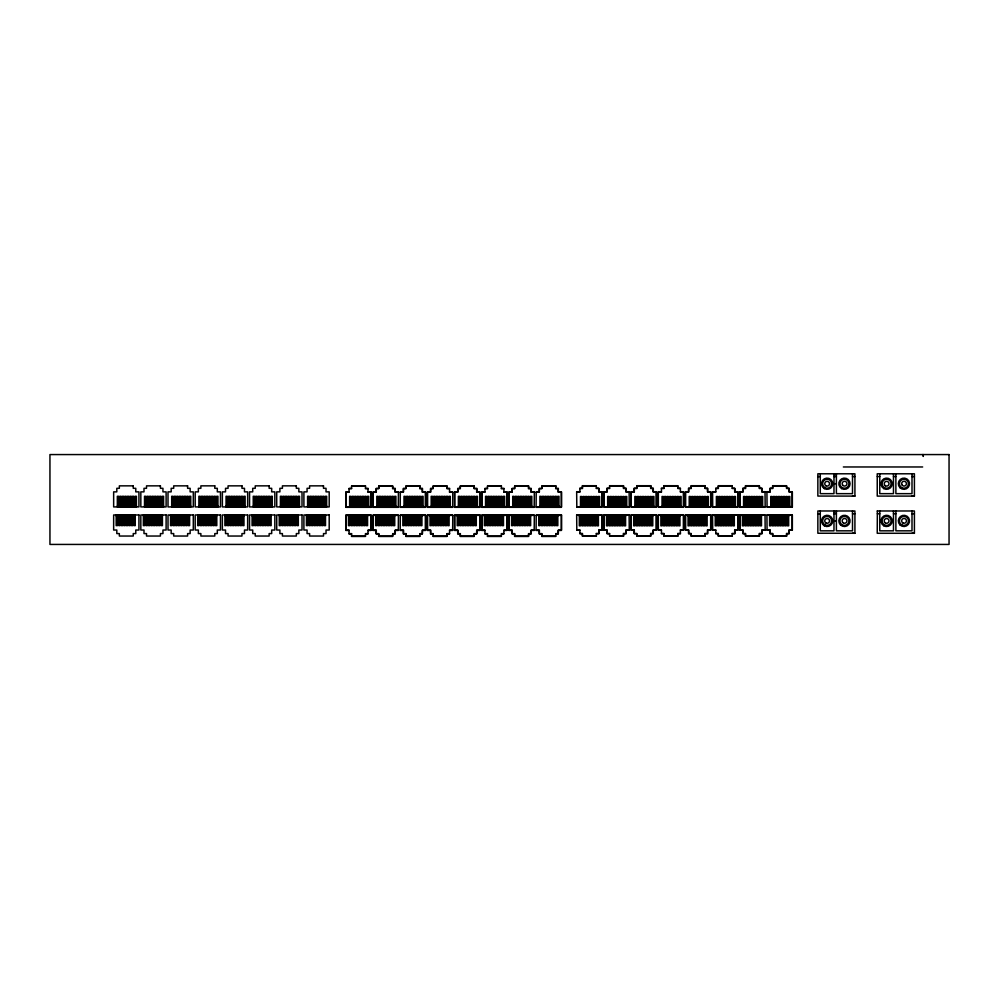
<?xml version="1.0" encoding="UTF-8"?>
<svg xmlns="http://www.w3.org/2000/svg" width="999" height="999" viewBox="0 0 999 999"><rect width="100%" height="100%" fill="white"/><g stroke="black" fill="none" stroke-linecap="round" stroke-linejoin="round"><path stroke-width="1.5" d="M820.279 473.788L854.919 473.788L854.919 496.103L817.856 496.066L817.856 473.788L820.279 473.788L820.279 493.656L833.978 493.656L833.978 473.776M879.769 473.788L914.41 473.788L914.41 496.103L877.234 496.103L877.234 473.788L879.769 473.788L879.769 493.656L893.468 493.656L893.468 473.776M820.279 510.976L854.919 510.976L854.919 533.279L817.856 533.241L817.856 510.976L820.279 510.976L820.279 530.831L833.978 530.831L833.978 510.951M877.234 510.976L914.41 510.976L914.41 533.279L877.234 533.279L877.359 510.976M843.343 466.97L922.664 466.97M833.978 474.575L836.388 474.575M817.856 476.573L820.279 476.573M833.978 476.56L836.388 476.56M852.509 476.573L854.919 476.573M877.359 476.573L879.769 476.573M893.468 476.56L895.878 476.56M912 476.573L914.41 476.573M833.978 483.716L836.388 483.716M351.511 486.251L365.422 486.251M419.78 486.251L405.869 486.251L405.869 488.711L403.346 488.711L403.346 492.257L400.187 492.257M433.054 486.251L446.953 486.251L446.953 488.711L449.488 488.711M487.412 486.251L501.323 486.251M555.681 486.251L541.77 486.251L541.77 488.711L539.248 488.711L539.248 492.257L536.088 492.257M596.403 486.063L582.492 486.063L582.492 488.523L579.969 488.523M609.677 486.063L623.588 486.063L623.588 488.523L626.111 488.523L626.111 492.057L629.27 492.057M664.035 486.063L677.946 486.063M732.304 486.063L718.393 486.063L718.393 488.523L715.871 488.523M596.253 488.174L598.776 488.174L598.776 491.72L601.947 491.72L601.947 506.78L576.66 506.78M609.527 488.174L606.992 488.174L606.992 491.72L603.833 491.72L603.833 506.78L629.12 506.78M663.885 488.174L661.363 488.174L661.513 492.057L658.353 492.057L658.353 507.13L683.628 507.13L683.628 492.057L680.469 492.057L680.319 488.174L677.797 488.174M732.155 488.174L734.677 488.174L734.677 491.72L737.836 491.72L737.836 506.78L712.562 506.78M351.648 488.349L349.126 488.349L348.988 492.257L345.816 492.257L345.816 507.317L371.104 507.317L371.104 492.257L367.944 492.257L368.082 488.349L365.559 488.349M419.917 488.349L422.452 488.349L422.452 491.895L425.611 491.895L425.611 506.955L400.324 506.955M433.191 488.349L430.669 488.349L430.669 491.895L427.51 491.895L427.51 506.955L452.784 506.955M487.549 488.349L485.027 488.349L484.877 492.257L481.718 492.257L481.718 507.317L507.005 507.317L507.005 492.257L503.846 492.257L503.983 488.349L501.461 488.349M555.819 488.349L558.354 488.349L558.354 491.895L561.513 491.895L561.513 506.955L536.226 506.955M661.513 488.523L664.035 488.523L663.885 485.714L677.797 485.714L677.946 488.523L680.469 488.523M348.988 488.711L351.511 488.711L351.648 485.889L365.559 485.889L365.422 488.711L367.944 488.711M484.877 488.711L487.412 488.711L487.549 485.889L501.461 485.889L501.323 488.711L503.846 488.711M579.82 491.72L576.66 491.72L576.81 507.13L602.097 507.13L602.097 492.057L598.925 492.057L598.925 488.523L596.403 488.523L596.253 485.714L582.342 485.714L582.342 488.174L579.82 488.174L579.969 492.057L576.81 492.057M661.363 491.72L658.204 491.72L658.204 506.78L683.478 506.78L683.478 491.72L680.319 491.72M715.721 491.72L712.562 491.72L712.712 507.13L737.986 507.13L737.986 492.057L734.827 492.057L734.827 488.523L732.304 488.523L732.155 485.714L718.244 485.714L718.244 488.174L715.721 488.174L715.871 492.057L712.712 492.057M349.126 491.895L345.966 491.895L345.966 506.955L371.253 506.955L371.253 491.895L368.082 491.895M449.625 491.895L452.784 491.895L452.647 507.317L427.36 507.317L427.36 492.257L430.519 492.257L430.519 488.711L433.054 488.711L433.191 485.889L447.102 485.889L447.102 488.349L449.625 488.349L449.488 492.257L452.647 492.257M485.027 491.895L481.868 491.895L481.868 506.955L507.142 506.955L507.142 491.895L503.983 491.895M765.172 492.057L762.012 492.057L762.012 488.523L759.477 488.523L759.477 486.063L745.579 486.063L745.579 488.523L743.044 488.523L743.044 492.057L739.884 492.057L739.884 507.13L765.172 507.13L765.022 491.72L761.862 491.72L761.862 488.174L759.327 488.174L759.327 485.714L745.429 485.714L745.429 488.174L742.894 488.174L742.894 491.72L739.735 491.72L739.735 506.78L765.022 506.78M767.07 492.057L770.229 492.057L770.229 488.523L772.751 488.523L772.751 486.063L786.663 486.063L786.663 488.523L789.198 488.523L789.198 492.057L792.357 492.057L792.357 507.13L767.07 507.13L766.92 491.72L770.079 491.72L770.079 488.174L772.602 488.174L772.602 485.714L786.513 485.714L786.513 488.174L789.035 488.174L789.035 491.72L792.207 491.72L792.207 506.78L766.92 506.78M398.289 492.257L395.129 492.257L395.129 488.711L392.595 488.711L392.595 486.251L378.696 486.251L378.696 488.711L376.161 488.711L376.161 492.257L373.002 492.257L373.002 507.317L398.289 507.317L398.426 491.895L395.267 491.895L395.267 488.349L392.744 488.349L392.744 485.889L378.833 485.889L378.833 488.349L376.298 488.349L376.298 491.895L373.139 491.895L373.139 506.955L398.426 506.955M534.19 492.257L531.031 492.257L531.031 488.711L528.496 488.711L528.496 486.251L514.585 486.251L514.585 488.711L512.062 488.711L512.062 492.257L508.903 492.257L508.903 507.317L534.19 507.317L534.328 491.895L531.168 491.895L531.168 488.349L528.633 488.349L528.633 485.889L514.735 485.889L514.735 488.349L512.2 488.349L512.2 491.895L509.04 491.895L509.04 506.955L534.328 506.955M117.333 506.031L118.594 506.031M119.855 506.031L121.129 506.031M122.39 506.031L123.651 506.031M124.912 506.031L126.186 506.031M127.447 506.031L128.709 506.031M129.97 506.031L131.244 506.031M132.505 506.031L133.766 506.031M135.14 506.031L136.401 506.031M144.518 506.031L145.779 506.031M147.04 506.031L148.302 506.031M149.563 506.031L150.837 506.031M152.098 506.031L153.359 506.031M154.62 506.031L155.894 506.031M157.155 506.031L158.416 506.031M159.678 506.031L160.951 506.031M162.325 506.031L163.586 506.031M171.691 506.031L172.952 506.031M174.226 506.031L175.487 506.031M176.748 506.031L178.009 506.031M179.283 506.031L180.544 506.031M181.806 506.031L183.067 506.031M184.328 506.031L185.602 506.031M186.863 506.031L188.124 506.031M189.498 506.031L190.759 506.031M198.876 506.031L200.137 506.031M201.398 506.031L202.66 506.031M203.933 506.031L205.195 506.031M206.456 506.031L207.717 506.031M208.991 506.031L210.252 506.031M211.513 506.031L212.775 506.031M214.048 506.031L215.309 506.031M216.683 506.031L217.944 506.031M226.049 506.031L227.31 506.031M228.584 506.031L229.845 506.031M231.106 506.031L232.367 506.031M233.641 506.031L234.902 506.031M236.164 506.031L237.425 506.031M238.699 506.031L239.96 506.031M241.221 506.031L242.482 506.031M243.856 506.031L245.13 506.031M253.234 506.031L254.495 506.031M255.756 506.031L257.03 506.031M258.291 506.031L259.553 506.031M260.814 506.031L262.075 506.031M263.349 506.031L264.61 506.031M265.871 506.031L267.133 506.031M268.406 506.031L269.668 506.031M271.041 506.031L272.302 506.031M280.407 506.031L281.681 506.031M282.942 506.031L284.203 506.031M285.464 506.031L286.738 506.031M287.999 506.031L289.26 506.031M290.522 506.031L291.795 506.031M293.057 506.031L294.318 506.031M295.579 506.031L296.84 506.031M298.226 506.031L299.488 506.031M307.592 506.031L308.853 506.031M310.115 506.031L311.388 506.031M312.65 506.031L313.911 506.031M315.172 506.031L316.446 506.031M317.707 506.031L318.968 506.031M320.229 506.031L321.503 506.031M322.764 506.031L324.026 506.031M325.399 506.031L326.661 506.031M349.65 506.081L350.911 506.081M352.172 506.081L353.434 506.081M354.707 506.081L355.969 506.081M357.23 506.081L358.491 506.081M359.765 506.081L361.026 506.081M362.287 506.081L363.549 506.081M364.822 506.081L366.084 506.081M367.457 506.081L368.718 506.081M376.823 506.081L378.097 506.081M379.358 506.081L380.619 506.081M381.88 506.081L383.154 506.081M384.415 506.081L385.676 506.081M386.938 506.081L388.199 506.081M389.473 506.081L390.734 506.081M391.995 506.081L393.256 506.081M394.63 506.081L395.904 506.081M404.008 506.081L405.269 506.081M406.531 506.081L407.804 506.081M409.066 506.081L410.327 506.081M411.588 506.081L412.862 506.081M414.123 506.081L415.384 506.081M416.645 506.081L417.919 506.081M419.18 506.081L420.442 506.081M421.815 506.081L423.077 506.081M431.181 506.081L432.455 506.081M433.716 506.081L434.977 506.081M436.238 506.081L437.512 506.081M438.773 506.081L440.035 506.081M441.296 506.081L442.569 506.081M443.831 506.081L445.092 506.081M446.353 506.081L447.627 506.081M449.001 506.081L450.262 506.081M458.366 506.081L459.627 506.081M460.901 506.081L462.162 506.081M463.424 506.081L464.685 506.081M465.946 506.081L467.22 506.081M468.481 506.081L469.742 506.081M471.004 506.081L472.277 506.081M473.538 506.081L474.8 506.081M476.173 506.081L477.435 506.081M485.551 506.081L486.813 506.081M488.074 506.081L489.335 506.081M490.609 506.081L491.87 506.081M493.131 506.081L494.393 506.081M495.666 506.081L496.928 506.081M498.189 506.081L499.45 506.081M500.711 506.081L501.985 506.081M503.359 506.081L504.62 506.081M512.724 506.081L513.986 506.081M515.259 506.081L516.52 506.081M517.782 506.081L519.043 506.081M520.317 506.081L521.578 506.081M522.839 506.081L524.1 506.081M525.374 506.081L526.635 506.081M527.897 506.081L529.158 506.081M530.531 506.081L531.805 506.081M539.91 506.081L541.171 506.081M542.432 506.081L543.706 506.081M544.967 506.081L546.228 506.081M547.489 506.081L548.751 506.081M550.024 506.081L551.286 506.081M552.547 506.081L553.808 506.081M555.082 506.081L556.343 506.081M557.717 506.081L558.978 506.081M580.494 506.243L581.755 506.243M583.016 506.243L584.278 506.243M585.551 506.243L586.813 506.243M588.074 506.243L589.335 506.243M590.609 506.243L591.87 506.243M593.131 506.243L594.393 506.243M595.666 506.243L596.927 506.243M598.301 506.243L599.562 506.243M607.667 506.243L608.94 506.243M610.202 506.243L611.463 506.243M612.724 506.243L613.998 506.243M615.259 506.243L616.52 506.243M617.782 506.243L619.043 506.243M620.317 506.243L621.578 506.243M622.839 506.243L624.1 506.243M625.474 506.243L626.748 506.243M634.852 506.243L636.113 506.243M637.374 506.243L638.648 506.243M639.909 506.243L641.171 506.243M642.432 506.243L643.706 506.243M644.967 506.243L646.228 506.243M647.489 506.243L648.763 506.243M650.024 506.243L651.286 506.243M652.659 506.243L653.92 506.243M662.037 506.243L663.299 506.243M664.56 506.243L665.821 506.243M667.082 506.243L668.356 506.243M669.617 506.243L670.878 506.243M672.14 506.243L673.413 506.243M674.675 506.243L675.936 506.243M677.197 506.243L678.471 506.243M679.844 506.243L681.106 506.243M689.21 506.243L690.471 506.243M691.745 506.243L693.006 506.243M694.268 506.243L695.529 506.243M696.803 506.243L698.064 506.243M699.325 506.243L700.586 506.243M701.847 506.243L703.121 506.243M704.382 506.243L705.644 506.243M707.017 506.243L708.279 506.243M716.395 506.243L717.657 506.243M718.918 506.243L720.179 506.243M721.453 506.243L722.714 506.243M723.975 506.243L725.237 506.243M726.51 506.243L727.771 506.243M729.033 506.243L730.294 506.243M731.568 506.243L732.829 506.243M734.203 506.243L735.464 506.243M743.568 506.243L744.829 506.243M746.103 506.243L747.364 506.243M748.626 506.243L749.887 506.243M751.161 506.243L752.422 506.243M753.683 506.243L754.944 506.243M756.218 506.243L757.479 506.243M758.74 506.243L760.002 506.243M761.375 506.243L762.649 506.243M770.753 506.243L772.015 506.243M773.276 506.243L774.55 506.243M775.811 506.243L777.072 506.243M778.333 506.243L779.595 506.243M780.868 506.243L782.13 506.243M783.391 506.243L784.652 506.243M785.926 506.243L787.187 506.243M788.561 506.243L789.822 506.243M833.978 511.75L836.388 511.75M817.856 513.761L820.279 513.761M833.978 513.736L836.388 513.736M852.509 513.761L854.919 513.761M877.359 513.761L879.769 513.761M893.468 513.736L895.878 513.736M912 513.761L914.41 513.761M576.81 515.184L602.097 515.184L602.097 530.244L598.925 530.244L598.925 533.791L596.403 533.791M629.27 515.184L603.983 515.184L603.983 530.244L607.155 530.244L607.155 533.791L609.677 533.791M712.712 515.184L765.172 515.184M767.07 515.184L792.357 515.184L792.357 530.244L789.198 530.244L789.198 533.791L786.663 533.791L786.663 536.251L772.751 536.251L772.751 533.791L770.229 533.791L770.229 530.244L767.07 530.244L766.92 514.835L792.207 514.835L792.207 529.907L789.035 529.907L789.035 533.441L786.513 533.441L786.513 535.901L772.602 535.901L772.602 533.441L770.079 533.441L770.079 529.907L766.92 529.907M398.289 515.372L373.002 515.372L373.002 530.444L376.161 530.444L376.161 533.99L378.696 533.99L378.696 536.451L392.595 536.451L392.595 533.99L395.129 533.99L395.129 530.444L398.289 530.444L398.426 515.022L373.139 515.022L373.139 530.082L376.298 530.082L376.298 533.628L378.833 533.628L378.833 536.088L392.744 536.088L392.744 533.628L395.267 533.628L395.267 530.082L398.426 530.082M400.187 515.372L425.462 515.372L425.462 530.444L422.302 530.444L422.302 533.99L419.78 533.99M452.647 515.372L427.36 515.372L427.36 530.444L430.519 530.444L430.519 533.99L433.054 533.99M534.19 515.372L508.903 515.372L508.903 530.444L512.062 530.444L512.062 533.99L514.585 533.99L514.585 536.451L528.496 536.451L528.496 533.99L531.031 533.99L531.031 530.444L534.19 530.444L534.328 515.022L481.868 515.022L481.868 530.082L485.027 530.082L484.877 533.99L487.412 533.99M536.088 515.372L561.363 515.372L561.363 530.444L558.204 530.444L558.204 533.99L555.681 533.99M116.171 515.859L117.445 515.859M118.819 515.859L120.08 515.859M121.341 515.859L122.602 515.859M123.876 515.859L125.137 515.859M126.398 515.859L127.66 515.859M128.933 515.859L130.195 515.859M131.456 515.859L132.717 515.859M133.991 515.859L135.252 515.859M143.357 515.859L144.618 515.859M145.991 515.859L147.265 515.859M148.526 515.859L149.788 515.859M151.049 515.859L152.31 515.859M153.584 515.859L154.845 515.859M156.106 515.859L157.367 515.859M158.641 515.859L159.902 515.859M161.164 515.859L162.425 515.859M170.542 515.859L171.803 515.859M173.177 515.859L174.438 515.859M175.699 515.859L176.973 515.859M178.234 515.859L179.495 515.859M180.757 515.859L182.03 515.859M183.292 515.859L184.553 515.859M185.814 515.859L187.075 515.859M188.349 515.859L189.61 515.859M197.715 515.859L198.976 515.859M200.349 515.859L201.623 515.859M202.884 515.859L204.146 515.859M205.407 515.859L206.681 515.859M207.942 515.859L209.203 515.859M210.464 515.859L211.738 515.859M212.999 515.859L214.261 515.859M215.522 515.859L216.795 515.859M224.9 515.859L226.161 515.859M227.535 515.859L228.796 515.859M230.07 515.859L231.331 515.859M232.592 515.859L233.853 515.859M235.115 515.859L236.388 515.859M237.65 515.859L238.911 515.859M240.172 515.859L241.446 515.859M242.707 515.859L243.968 515.859M252.073 515.859L253.346 515.859M254.72 515.859L255.981 515.859M257.243 515.859L258.504 515.859M259.777 515.859L261.039 515.859M262.3 515.859L263.561 515.859M264.835 515.859L266.096 515.859M267.357 515.859L268.619 515.859M269.88 515.859L271.154 515.859M279.258 515.859L280.519 515.859M281.893 515.859L283.154 515.859M284.428 515.859L285.689 515.859M286.95 515.859L288.212 515.859M289.485 515.859L290.746 515.859M292.008 515.859L293.269 515.859M294.543 515.859L295.804 515.859M297.065 515.859L298.326 515.859M306.443 515.859L307.704 515.859M309.078 515.859L310.339 515.859M311.601 515.859L312.874 515.859M314.136 515.859L315.397 515.859M316.658 515.859L317.919 515.859M319.193 515.859L320.454 515.859M321.715 515.859L322.977 515.859M324.25 515.859L325.512 515.859M348.489 515.909L349.762 515.909M351.136 515.909L352.397 515.909M353.658 515.909L354.92 515.909M356.181 515.909L357.455 515.909M358.716 515.909L359.977 515.909M361.238 515.909L362.512 515.909M363.773 515.909L365.035 515.909M366.296 515.909L367.57 515.909M375.674 515.909L376.935 515.909M378.309 515.909L379.57 515.909M380.844 515.909L382.105 515.909M383.366 515.909L384.627 515.909M385.901 515.909L387.162 515.909M388.424 515.909L389.685 515.909M390.946 515.909L392.22 515.909M393.481 515.909L394.742 515.909M402.847 515.909L404.12 515.909M405.494 515.909L406.755 515.909M408.017 515.909L409.278 515.909M410.552 515.909L411.813 515.909M413.074 515.909L414.335 515.909M415.609 515.909L416.87 515.909M418.131 515.909L419.393 515.909M420.666 515.909L421.928 515.909M430.032 515.909L431.293 515.909M432.667 515.909L433.941 515.909M435.202 515.909L436.463 515.909M437.724 515.909L438.986 515.909M440.259 515.909L441.521 515.909M442.782 515.909L444.043 515.909M445.317 515.909L446.578 515.909M447.839 515.909L449.1 515.909M457.217 515.909L458.479 515.909M459.852 515.909L461.113 515.909M462.375 515.909L463.648 515.909M464.91 515.909L466.171 515.909M467.432 515.909L468.706 515.909M469.967 515.909L471.228 515.909M472.49 515.909L473.751 515.909M475.024 515.909L476.286 515.909M484.39 515.909L485.651 515.909M487.025 515.909L488.299 515.909M489.56 515.909L490.821 515.909M492.082 515.909L493.356 515.909M494.617 515.909L495.879 515.909M497.14 515.909L498.414 515.909M499.675 515.909L500.936 515.909M502.197 515.909L503.471 515.909M511.575 515.909L512.837 515.909M514.21 515.909L515.472 515.909M516.745 515.909L518.006 515.909M519.268 515.909L520.529 515.909M521.79 515.909L523.064 515.909M524.325 515.909L525.586 515.909M526.848 515.909L528.121 515.909M529.383 515.909L530.644 515.909M538.748 515.909L540.022 515.909M541.396 515.909L542.657 515.909M543.918 515.909L545.179 515.909M546.453 515.909L547.714 515.909M548.975 515.909L550.237 515.909M551.51 515.909L552.772 515.909M554.033 515.909L555.294 515.909M556.555 515.909L557.829 515.909M579.333 516.071L580.606 516.071M581.98 516.071L583.241 516.071M584.502 516.071L585.764 516.071M587.037 516.071L588.299 516.071M589.56 516.071L590.821 516.071M592.082 516.071L593.356 516.071M594.617 516.071L595.879 516.071M597.14 516.071L598.413 516.071M606.518 516.071L607.779 516.071M609.153 516.071L610.414 516.071M611.688 516.071L612.949 516.071M614.21 516.071L615.471 516.071M616.745 516.071L618.006 516.071M619.268 516.071L620.529 516.071M621.803 516.071L623.064 516.071M624.325 516.071L625.586 516.071M633.691 516.071L634.964 516.071M636.338 516.071L637.599 516.071M638.861 516.071L640.122 516.071M641.395 516.071L642.657 516.071M643.918 516.071L645.179 516.071M646.453 516.071L647.714 516.071M648.975 516.071L650.237 516.071M651.51 516.071L652.772 516.071M660.876 516.071L662.137 516.071M663.511 516.071L664.785 516.071M666.046 516.071L667.307 516.071M668.568 516.071L669.829 516.071M671.103 516.071L672.364 516.071M673.626 516.071L674.887 516.071M676.161 516.071L677.422 516.071M678.683 516.071L679.944 516.071M688.061 516.071L689.322 516.071M690.696 516.071L691.957 516.071M693.219 516.071L694.492 516.071M695.754 516.071L697.015 516.071M698.276 516.071L699.55 516.071M700.811 516.071L702.072 516.071M703.333 516.071L704.595 516.071M705.868 516.071L707.13 516.071M715.234 516.071L716.495 516.071M717.869 516.071L719.143 516.071M720.404 516.071L721.665 516.071M722.926 516.071L724.2 516.071M725.461 516.071L726.723 516.071M727.984 516.071L729.258 516.071M730.519 516.071L731.78 516.071M733.041 516.071L734.315 516.071M742.419 516.071L743.681 516.071M745.054 516.071L746.315 516.071M747.589 516.071L748.85 516.071M750.112 516.071L751.373 516.071M752.634 516.071L753.908 516.071M755.169 516.071L756.43 516.071M757.692 516.071L758.965 516.071M760.227 516.071L761.488 516.071M769.592 516.071L770.866 516.071M772.239 516.071L773.501 516.071M774.762 516.071L776.023 516.071M777.297 516.071L778.558 516.071M779.819 516.071L781.081 516.071M782.354 516.071L783.616 516.071M784.877 516.071L786.138 516.071M787.399 516.071L788.673 516.071M833.978 520.904L836.388 520.904M576.66 529.907L579.82 529.907L579.969 533.791L582.492 533.791L582.492 536.251L596.403 536.251L596.253 533.441L598.776 533.441L598.776 529.907L601.947 529.907L601.947 514.835L576.66 514.835L576.81 530.244L579.969 530.244M629.12 529.907L625.961 529.907L625.961 533.441L623.438 533.441L623.438 535.901L609.527 535.901M712.562 529.907L715.721 529.907L715.871 533.791L718.393 533.791L718.393 536.251L732.304 536.251L732.155 533.441L734.677 533.441L734.677 529.907L737.836 529.907L737.836 514.835L712.562 514.835L712.712 530.244L715.871 530.244M765.022 529.907L761.862 529.907L761.862 533.441L759.327 533.441L759.327 535.901L745.429 535.901L745.429 533.441L742.894 533.441L742.894 529.907L739.735 529.907L739.735 514.835L765.022 514.835L765.172 530.244L762.012 530.244L762.012 533.791L759.477 533.791L759.477 536.251L745.579 536.251L745.579 533.791L743.044 533.791L743.044 530.244L739.884 530.244L739.884 515.184M400.324 530.082L403.484 530.082L403.484 533.628L406.019 533.628L406.019 536.088L419.917 536.088M452.784 530.082L449.625 530.082L449.488 533.99L446.953 533.99L446.953 536.451L433.054 536.451L433.191 533.628L430.669 533.628L430.669 530.082L427.51 530.082L427.51 515.022L452.784 515.022L452.647 530.444L449.488 530.444M534.328 530.082L531.168 530.082L531.168 533.628L528.633 533.628L528.633 536.088L514.735 536.088L514.735 533.628L512.2 533.628L512.2 530.082L509.04 530.082L509.04 515.022M536.226 530.082L539.385 530.082L539.385 533.628L541.908 533.628L541.908 536.088L555.819 536.088M661.513 530.244L658.353 530.244L658.353 515.184L683.628 515.184L683.628 530.244L680.469 530.244M348.988 530.444L345.816 530.444L345.816 515.372L371.104 515.372L371.104 530.444L367.944 530.444M484.877 530.444L481.718 530.444L481.718 515.372L507.005 515.372L507.005 530.444L503.846 530.444M579.82 533.441L582.342 533.441L582.342 535.901L596.253 535.901M661.363 533.441L663.885 533.441L664.035 536.251L677.946 536.251L677.797 533.441L680.319 533.441M715.721 533.441L718.244 533.441L718.244 535.901L732.155 535.901M349.126 533.628L351.648 533.628L351.511 536.451L365.422 536.451L365.559 533.628L368.082 533.628M449.625 533.628L447.102 533.628L447.102 536.088L433.191 536.088M485.027 533.628L487.549 533.628L487.412 536.451L501.323 536.451L501.461 533.628L503.983 533.628M664.035 533.791L661.513 533.791L661.363 529.907L658.204 529.907L658.204 514.835L683.478 514.835L683.478 529.907L680.319 529.907L680.469 533.791L677.946 533.791M732.304 533.791L734.827 533.791L734.827 530.244L737.986 530.244L737.986 515.184M351.511 533.99L348.988 533.99L349.126 530.082L345.966 530.082L345.966 515.022L371.253 515.022L371.253 530.082L368.082 530.082L367.944 533.99L365.422 533.99M501.323 533.99L503.846 533.99L503.983 530.082L507.142 530.082L507.142 515.022M663.885 535.901L677.797 535.901M351.648 536.088L365.559 536.088M487.549 536.088L501.461 536.088M912 496.066L914.41 496.103M852.509 496.066L854.919 496.103M912 533.241L914.41 533.279M852.509 533.241L854.919 533.279M923.288 454.57L923.288 456.431L922.664 454.57M912 473.788L912 493.656L895.878 493.656L895.878 473.776M912 510.976L912 530.831L895.878 530.831L895.878 510.951M893.468 510.951L893.468 530.831L879.769 530.831L879.769 510.976M852.509 473.788L852.509 493.656L836.388 493.656L836.388 473.776M852.509 510.976L852.509 530.831L836.388 530.831L836.388 510.951M789.822 507.13L789.822 496.491L788.561 496.491L788.561 507.13M788.673 515.184L788.673 525.824L787.399 525.824L787.399 515.184M787.187 507.13L787.187 496.491L785.926 496.491L785.926 507.13M786.138 515.184L786.138 525.824L784.877 525.824L784.877 515.184M784.652 507.13L784.652 496.491L783.391 496.491L783.391 507.13M783.616 515.184L783.616 525.824L782.354 525.824L782.354 515.184M782.13 507.13L782.13 496.491L780.868 496.491L780.868 507.13M781.081 515.184L781.081 525.824L779.819 525.824L779.819 515.184M780.456 515.184L780.456 516.071M779.595 507.13L779.595 496.491L778.333 496.491L778.333 507.13M778.97 506.243L778.97 507.13M778.558 515.184L778.558 525.824L777.297 525.824L777.297 515.184M777.072 507.13L777.072 496.491L775.811 496.491L775.811 507.13M776.023 515.184L776.023 525.824L774.762 525.824L774.762 515.184M774.55 507.13L774.55 496.491L773.276 496.491L773.276 507.13M773.501 515.184L773.501 525.824L772.239 525.824L772.239 515.184M772.015 507.13L772.015 496.491L770.753 496.491L770.753 507.13M770.866 515.184L770.866 525.824L769.592 525.824L769.592 515.184M762.649 507.13L762.649 496.491L761.375 496.491L761.375 507.13M761.488 515.184L761.488 525.824L760.227 525.824L760.227 515.184M760.002 507.13L760.002 496.491L758.74 496.491L758.74 507.13M758.965 515.184L758.965 525.824L757.692 525.824L757.692 515.184M757.479 507.13L757.479 496.491L756.218 496.491L756.218 507.13M756.43 515.184L756.43 525.824L755.169 525.824L755.169 515.184M754.944 507.13L754.944 496.491L753.683 496.491L753.683 507.13M753.908 515.184L753.908 525.824L752.634 525.824L752.634 515.184M753.271 515.184L753.271 516.071M752.422 507.13L752.422 496.491L751.161 496.491L751.161 507.13M751.785 506.243L751.785 507.13M751.373 515.184L751.373 525.824L750.112 525.824L750.112 515.184M749.887 507.13L749.887 496.491L748.626 496.491L748.626 507.13M748.85 515.184L748.85 525.824L747.589 525.824L747.589 515.184M747.364 507.13L747.364 496.491L746.103 496.491L746.103 507.13M746.315 515.184L746.315 525.824L745.054 525.824L745.054 515.184M744.829 507.13L744.829 496.491L743.568 496.491L743.568 507.13M743.681 515.184L743.681 525.824L742.419 525.824L742.419 515.184M735.464 507.13L735.464 496.491L734.203 496.491L734.203 507.13M734.315 515.184L734.315 525.824L733.041 525.824L733.041 515.184M732.829 507.13L732.829 496.491L731.568 496.491L731.568 507.13M731.78 515.184L731.78 525.824L730.519 525.824L730.519 515.184M730.294 507.13L730.294 496.491L729.033 496.491L729.033 507.13M729.258 515.184L729.258 525.824L727.984 525.824L727.984 515.184M727.771 507.13L727.771 496.491L726.51 496.491L726.51 507.13M726.723 515.184L726.723 525.824L725.461 525.824L725.461 515.184M726.086 515.184L726.086 516.071M725.237 507.13L725.237 496.491L723.975 496.491L723.975 507.13M724.612 506.243L724.612 507.13M724.2 515.184L724.2 525.824L722.926 525.824L722.926 515.184M722.714 507.13L722.714 496.491L721.453 496.491L721.453 507.13M721.665 515.184L721.665 525.824L720.404 525.824L720.404 515.184M720.179 507.13L720.179 496.491L718.918 496.491L718.918 507.13M719.143 515.184L719.143 525.824L717.869 525.824L717.869 515.184M717.657 507.13L717.657 496.491L716.395 496.491L716.395 507.13M716.495 515.184L716.495 525.824L715.234 525.824L715.234 515.184M708.279 507.13L708.279 496.491L707.017 496.491L707.017 507.13M707.13 515.184L707.13 525.824L705.868 525.824L705.868 515.184M705.644 507.13L705.644 496.491L704.382 496.491L704.382 507.13M704.595 515.184L704.595 525.824L703.333 525.824L703.333 515.184M703.121 507.13L703.121 496.491L701.847 496.491L701.847 507.13M702.072 515.184L702.072 525.824L700.811 525.824L700.811 515.184M700.586 507.13L700.586 496.491L699.325 496.491L699.325 507.13M699.55 515.184L699.55 525.824L698.276 525.824L698.276 515.184M698.913 515.184L698.913 516.071M698.064 507.13L698.064 496.491L696.803 496.491L696.803 507.13M697.427 506.243L697.427 507.13M697.015 515.184L697.015 525.824L695.754 525.824L695.754 515.184M695.529 507.13L695.529 496.491L694.268 496.491L694.268 507.13M694.492 515.184L694.492 525.824L693.219 525.824L693.219 515.184M693.006 507.13L693.006 496.491L691.745 496.491L691.745 507.13M691.957 515.184L691.957 525.824L690.696 525.824L690.696 515.184M690.471 507.13L690.471 496.491L689.21 496.491L689.21 507.13M689.322 515.184L689.322 525.824L688.061 525.824L688.061 515.184M681.106 507.13L681.106 496.491L679.844 496.491L679.844 507.13M679.944 515.184L679.944 525.824L678.683 525.824L678.683 515.184M678.471 507.13L678.471 496.491L677.197 496.491L677.197 507.13M677.422 515.184L677.422 525.824L676.161 525.824L676.161 515.184M675.936 507.13L675.936 496.491L674.675 496.491L674.675 507.13M674.887 515.184L674.887 525.824L673.626 525.824L673.626 515.184M673.413 507.13L673.413 496.491L672.14 496.491L672.14 507.13M672.364 515.184L672.364 525.824L671.103 525.824L671.103 515.184M671.728 515.184L671.728 516.071M670.878 507.13L670.878 496.491L669.617 496.491L669.617 507.13M670.254 506.243L670.254 507.13M669.829 515.184L669.829 525.824L668.568 525.824L668.568 515.184M668.356 507.13L668.356 496.491L667.082 496.491L667.082 507.13M667.307 515.184L667.307 525.824L666.046 525.824L666.046 515.184M665.821 507.13L665.821 496.491L664.56 496.491L664.56 507.13M664.785 515.184L664.785 525.824L663.511 525.824L663.511 515.184M663.299 507.13L663.299 496.491L662.037 496.491L662.037 507.13M662.137 515.184L662.137 525.824L660.876 525.824L660.876 515.184M653.92 507.13L653.92 496.491L652.659 496.491L652.659 507.13M652.772 515.184L652.772 525.824L651.51 525.824L651.51 515.184M651.286 507.13L651.286 496.491L650.024 496.491L650.024 507.13M650.237 515.184L650.237 525.824L648.975 525.824L648.975 515.184M648.763 507.13L648.763 496.491L647.489 496.491L647.489 507.13M647.714 515.184L647.714 525.824L646.453 525.824L646.453 515.184M646.228 507.13L646.228 496.491L644.967 496.491L644.967 507.13M645.179 515.184L645.179 525.824L643.918 525.824L643.918 515.184M644.555 515.184L644.555 516.071M643.706 507.13L643.706 496.491L642.432 496.491L642.432 507.13M643.069 506.243L643.069 507.13M642.657 515.184L642.657 525.824L641.395 525.824L641.395 515.184M641.171 507.13L641.171 496.491L639.909 496.491L639.909 507.13M640.122 515.184L640.122 525.824L638.861 525.824L638.861 515.184M638.648 507.13L638.648 496.491L637.374 496.491L637.374 507.13M637.599 515.184L637.599 525.824L636.338 525.824L636.338 515.184M636.113 507.13L636.113 496.491L634.852 496.491L634.852 507.13M634.964 515.184L634.964 525.824L633.691 525.824L633.691 515.184M626.748 507.13L626.748 496.491L625.474 496.491L625.474 507.13M625.586 515.184L625.586 525.824L624.325 525.824L624.325 515.184M624.1 507.13L624.1 496.491L622.839 496.491L622.839 507.13M623.064 515.184L623.064 525.824L621.803 525.824L621.803 515.184M621.578 507.13L621.578 496.491L620.317 496.491L620.317 507.13M620.529 515.184L620.529 525.824L619.268 525.824L619.268 515.184M619.043 507.13L619.043 496.491L617.782 496.491L617.782 507.13M618.006 515.184L618.006 525.824L616.745 525.824L616.745 515.184M617.37 515.184L617.37 516.071M616.52 507.13L616.52 496.491L615.259 496.491L615.259 507.13M615.884 506.243L615.884 507.13M615.471 515.184L615.471 525.824L614.21 525.824L614.21 515.184M613.998 507.13L613.998 496.491L612.724 496.491L612.724 507.13M612.949 515.184L612.949 525.824L611.688 525.824L611.688 515.184M611.463 507.13L611.463 496.491L610.202 496.491L610.202 507.13M610.414 515.184L610.414 525.824L609.153 525.824L609.153 515.184M608.94 507.13L608.94 496.491L607.667 496.491L607.667 507.13M607.779 515.184L607.779 525.824L606.518 525.824L606.518 515.184M599.562 507.13L599.562 496.491L598.301 496.491L598.301 507.13M598.413 515.184L598.413 525.824L597.14 525.824L597.14 515.184M596.927 507.13L596.927 496.491L595.666 496.491L595.666 507.13M595.879 515.184L595.879 525.824L594.617 525.824L594.617 515.184M594.393 507.13L594.393 496.491L593.131 496.491L593.131 507.13M593.356 515.184L593.356 525.824L592.082 525.824L592.082 515.184M591.87 507.13L591.87 496.491L590.609 496.491L590.609 507.13M590.821 515.184L590.821 525.824L589.56 525.824L589.56 515.184M590.197 515.184L590.197 516.071M589.335 507.13L589.335 496.491L588.074 496.491L588.074 507.13M588.711 506.243L588.711 507.13M588.299 515.184L588.299 525.824L587.037 525.824L587.037 515.184M586.813 507.13L586.813 496.491L585.551 496.491L585.551 507.13M585.764 515.184L585.764 525.824L584.502 525.824L584.502 515.184M584.278 507.13L584.278 496.491L583.016 496.491L583.016 507.13M583.241 515.184L583.241 525.824L581.98 525.824L581.98 515.184M581.755 507.13L581.755 496.491L580.494 496.491L580.494 507.13M580.606 515.184L580.606 525.824L579.333 525.824L579.333 515.184M558.978 506.955L558.978 496.328L557.717 496.328L557.717 506.955M557.829 515.022L557.829 525.649L556.555 525.649L556.555 515.022M556.343 506.955L556.343 496.328L555.082 496.328L555.082 506.955M555.294 515.022L555.294 525.649L554.033 525.649L554.033 515.022M553.808 506.955L553.808 496.328L552.547 496.328L552.547 506.955M552.772 515.022L552.772 525.649L551.51 525.649L551.51 515.022M551.286 506.955L551.286 496.328L550.024 496.328L550.024 506.955M550.237 515.022L550.237 525.649L548.975 525.649L548.975 515.022M549.612 515.022L549.612 515.909M548.751 506.955L548.751 496.328L547.489 496.328L547.489 506.955M548.126 506.081L548.126 506.955M547.714 515.022L547.714 525.649L546.453 525.649L546.453 515.022M546.228 506.955L546.228 496.328L544.967 496.328L544.967 506.955M545.179 515.022L545.179 525.649L543.918 525.649L543.918 515.022M543.706 506.955L543.706 496.328L542.432 496.328L542.432 506.955M542.657 515.022L542.657 525.649L541.396 525.649L541.396 515.022M541.171 506.955L541.171 496.328L539.91 496.328L539.91 506.955M540.022 515.022L540.022 525.649L538.748 525.649L538.748 515.022M531.805 506.955L531.805 496.328L530.531 496.328L530.531 506.955M530.644 515.022L530.644 525.649L529.383 525.649L529.383 515.022M529.158 506.955L529.158 496.328L527.897 496.328L527.897 506.955M528.121 515.022L528.121 525.649L526.848 525.649L526.848 515.022M526.635 506.955L526.635 496.328L525.374 496.328L525.374 506.955M525.586 515.022L525.586 525.649L524.325 525.649L524.325 515.022M524.1 506.955L524.1 496.328L522.839 496.328L522.839 506.955M523.064 515.022L523.064 525.649L521.79 525.649L521.79 515.022M522.427 515.022L522.427 515.909M521.578 506.955L521.578 496.328L520.317 496.328L520.317 506.955M520.941 506.081L520.941 506.955M520.529 515.022L520.529 525.649L519.268 525.649L519.268 515.022M519.043 506.955L519.043 496.328L517.782 496.328L517.782 506.955M518.006 515.022L518.006 525.649L516.745 525.649L516.745 515.022M516.52 506.955L516.52 496.328L515.259 496.328L515.259 506.955M515.472 515.022L515.472 525.649L514.21 525.649L514.21 515.022M513.986 506.955L513.986 496.328L512.724 496.328L512.724 506.955M512.837 515.022L512.837 525.649L511.575 525.649L511.575 515.022M504.62 506.955L504.62 496.328L503.359 496.328L503.359 506.955M503.471 515.022L503.471 525.649L502.197 525.649L502.197 515.022M501.985 506.955L501.985 496.328L500.711 496.328L500.711 506.955M500.936 515.022L500.936 525.649L499.675 525.649L499.675 515.022M499.45 506.955L499.45 496.328L498.189 496.328L498.189 506.955M498.414 515.022L498.414 525.649L497.14 525.649L497.14 515.022M496.928 506.955L496.928 496.328L495.666 496.328L495.666 506.955M495.879 515.022L495.879 525.649L494.617 525.649L494.617 515.022M495.242 515.022L495.242 515.909M494.393 506.955L494.393 496.328L493.131 496.328L493.131 506.955M493.768 506.081L493.768 506.955M493.356 515.022L493.356 525.649L492.082 525.649L492.082 515.022M491.87 506.955L491.87 496.328L490.609 496.328L490.609 506.955M490.821 515.022L490.821 525.649L489.56 525.649L489.56 515.022M489.335 506.955L489.335 496.328L488.074 496.328L488.074 506.955M488.299 515.022L488.299 525.649L487.025 525.649L487.025 515.022M486.813 506.955L486.813 496.328L485.551 496.328L485.551 506.955M485.651 515.022L485.651 525.649L484.39 525.649L484.39 515.022M477.435 506.955L477.435 496.328L476.173 496.328L476.173 506.955M476.286 515.022L476.286 525.649L475.024 525.649L475.024 515.022M474.8 506.955L474.8 496.328L473.538 496.328L473.538 506.955M473.751 515.022L473.751 525.649L472.49 525.649L472.49 515.022M472.277 506.955L472.277 496.328L471.004 496.328L471.004 506.955M471.228 515.022L471.228 525.649L469.967 525.649L469.967 515.022M469.742 506.955L469.742 496.328L468.481 496.328L468.481 506.955M468.706 515.022L468.706 525.649L467.432 525.649L467.432 515.022M468.069 515.022L468.069 515.909M467.22 506.955L467.22 496.328L465.946 496.328L465.946 506.955M466.583 506.081L466.583 506.955M466.171 515.022L466.171 525.649L464.91 525.649L464.91 515.022M464.685 506.955L464.685 496.328L463.424 496.328L463.424 506.955M463.648 515.022L463.648 525.649L462.375 525.649L462.375 515.022M462.162 506.955L462.162 496.328L460.901 496.328L460.901 506.955M461.113 515.022L461.113 525.649L459.852 525.649L459.852 515.022M459.627 506.955L459.627 496.328L458.366 496.328L458.366 506.955M458.479 515.022L458.479 525.649L457.217 525.649L457.217 515.022M450.262 506.955L450.262 496.328L449.001 496.328L449.001 506.955M449.1 515.022L449.1 525.649L447.839 525.649L447.839 515.022M447.627 506.955L447.627 496.328L446.353 496.328L446.353 506.955M446.578 515.022L446.578 525.649L445.317 525.649L445.317 515.022M445.092 506.955L445.092 496.328L443.831 496.328L443.831 506.955M444.043 515.022L444.043 525.649L442.782 525.649L442.782 515.022M442.569 506.955L442.569 496.328L441.296 496.328L441.296 506.955M441.521 515.022L441.521 525.649L440.259 525.649L440.259 515.022M440.884 515.022L440.884 515.909M440.035 506.955L440.035 496.328L438.773 496.328L438.773 506.955M439.41 506.081L439.41 506.955M438.986 515.022L438.986 525.649L437.724 525.649L437.724 515.022M437.512 506.955L437.512 496.328L436.238 496.328L436.238 506.955M436.463 515.022L436.463 525.649L435.202 525.649L435.202 515.022M434.977 506.955L434.977 496.328L433.716 496.328L433.716 506.955M433.941 515.022L433.941 525.649L432.667 525.649L432.667 515.022M432.455 506.955L432.455 496.328L431.181 496.328L431.181 506.955M431.293 515.022L431.293 525.649L430.032 525.649L430.032 515.022M423.077 506.955L423.077 496.328L421.815 496.328L421.815 506.955M421.928 515.022L421.928 525.649L420.666 525.649L420.666 515.022M420.442 506.955L420.442 496.328L419.18 496.328L419.18 506.955M419.393 515.022L419.393 525.649L418.131 525.649L418.131 515.022M417.919 506.955L417.919 496.328L416.645 496.328L416.645 506.955M416.87 515.022L416.87 525.649L415.609 525.649L415.609 515.022M415.384 506.955L415.384 496.328L414.123 496.328L414.123 506.955M414.335 515.022L414.335 525.649L413.074 525.649L413.074 515.022M413.711 515.022L413.711 515.909M412.862 506.955L412.862 496.328L411.588 496.328L411.588 506.955M412.225 506.081L412.225 506.955M411.813 515.022L411.813 525.649L410.552 525.649L410.552 515.022M410.327 506.955L410.327 496.328L409.066 496.328L409.066 506.955M409.278 515.022L409.278 525.649L408.017 525.649L408.017 515.022M407.804 506.955L407.804 496.328L406.531 496.328L406.531 506.955M406.755 515.022L406.755 525.649L405.494 525.649L405.494 515.022M405.269 506.955L405.269 496.328L404.008 496.328L404.008 506.955M404.12 515.022L404.12 525.649L402.847 525.649L402.847 515.022M395.904 506.955L395.904 496.328L394.63 496.328L394.63 506.955M394.742 515.022L394.742 525.649L393.481 525.649L393.481 515.022M393.256 506.955L393.256 496.328L391.995 496.328L391.995 506.955M392.22 515.022L392.22 525.649L390.946 525.649L390.946 515.022M390.734 506.955L390.734 496.328L389.473 496.328L389.473 506.955M389.685 515.022L389.685 525.649L388.424 525.649L388.424 515.022M388.199 506.955L388.199 496.328L386.938 496.328L386.938 506.955M387.162 515.022L387.162 525.649L385.901 525.649L385.901 515.022M386.526 515.022L386.526 515.909M385.676 506.955L385.676 496.328L384.415 496.328L384.415 506.955M385.04 506.081L385.04 506.955M384.627 515.022L384.627 525.649L383.366 525.649L383.366 515.022M383.154 506.955L383.154 496.328L381.88 496.328L381.88 506.955M382.105 515.022L382.105 525.649L380.844 525.649L380.844 515.022M380.619 506.955L380.619 496.328L379.358 496.328L379.358 506.955M379.57 515.022L379.57 525.649L378.309 525.649L378.309 515.022M378.097 506.955L378.097 496.328L376.823 496.328L376.823 506.955M376.935 515.022L376.935 525.649L375.674 525.649L375.674 515.022M368.718 506.955L368.718 496.328L367.457 496.328L367.457 506.955M367.57 515.022L367.57 525.649L366.296 525.649L366.296 515.022M366.084 506.955L366.084 496.328L364.822 496.328L364.822 506.955M365.035 515.022L365.035 525.649L363.773 525.649L363.773 515.022M363.549 506.955L363.549 496.328L362.287 496.328L362.287 506.955M362.512 515.022L362.512 525.649L361.238 525.649L361.238 515.022M361.026 506.955L361.026 496.328L359.765 496.328L359.765 506.955M359.977 515.022L359.977 525.649L358.716 525.649L358.716 515.022M359.353 515.022L359.353 515.909M358.491 506.955L358.491 496.328L357.23 496.328L357.23 506.955M357.867 506.081L357.867 506.955M357.455 515.022L357.455 525.649L356.181 525.649L356.181 515.022M355.969 506.955L355.969 496.328L354.707 496.328L354.707 506.955M354.92 515.022L354.92 525.649L353.658 525.649L353.658 515.022M353.434 506.955L353.434 496.328L352.172 496.328L352.172 506.955M352.397 515.022L352.397 525.649L351.136 525.649L351.136 515.022M350.911 506.955L350.911 496.328L349.65 496.328L349.65 506.955M349.762 515.022L349.762 525.649L348.489 525.649L348.489 515.022M326.661 506.918L326.661 496.278L325.399 496.278L325.399 506.918M325.512 514.972L325.512 525.611L324.25 525.611L324.25 514.972M324.026 506.918L324.026 496.278L322.764 496.278L322.764 506.918M322.977 514.972L322.977 525.611L321.715 525.611L321.715 514.972M321.503 506.918L321.503 496.278L320.229 496.278L320.229 506.918M320.454 514.972L320.454 525.611L319.193 525.611L319.193 514.972M318.968 506.918L318.968 496.278L317.707 496.278L317.707 506.918M317.919 514.972L317.919 525.611L316.658 525.611L316.658 514.972M317.295 514.972L317.295 515.859M316.446 506.918L316.446 496.278L315.172 496.278L315.172 506.918M315.809 506.031L315.809 506.918M315.397 514.972L315.397 525.611L314.136 525.611L314.136 514.972M313.911 506.918L313.911 496.278L312.65 496.278L312.65 506.918M312.874 514.972L312.874 525.611L311.601 525.611L311.601 514.972M311.388 506.918L311.388 496.278L310.115 496.278L310.115 506.918M310.339 514.972L310.339 525.611L309.078 525.611L309.078 514.972M308.853 506.918L308.853 496.278L307.592 496.278L307.592 506.918M307.704 514.972L307.704 525.611L306.443 525.611L306.443 514.972M299.488 506.918L299.488 496.278L298.226 496.278L298.226 506.918M298.326 514.972L298.326 525.611L297.065 525.611L297.065 514.972M296.84 506.918L296.84 496.278L295.579 496.278L295.579 506.918M295.804 514.972L295.804 525.611L294.543 525.611L294.543 514.972M294.318 506.918L294.318 496.278L293.057 496.278L293.057 506.918M293.269 514.972L293.269 525.611L292.008 525.611L292.008 514.972M291.795 506.918L291.795 496.278L290.522 496.278L290.522 506.918M290.746 514.972L290.746 525.611L289.485 525.611L289.485 514.972M290.11 514.972L290.11 515.859M289.26 506.918L289.26 496.278L287.999 496.278L287.999 506.918M288.624 506.031L288.624 506.918M288.212 514.972L288.212 525.611L286.95 525.611L286.95 514.972M286.738 506.918L286.738 496.278L285.464 496.278L285.464 506.918M285.689 514.972L285.689 525.611L284.428 525.611L284.428 514.972M284.203 506.918L284.203 496.278L282.942 496.278L282.942 506.918M283.154 514.972L283.154 525.611L281.893 525.611L281.893 514.972M281.681 506.918L281.681 496.278L280.407 496.278L280.407 506.918M280.519 514.972L280.519 525.611L279.258 525.611L279.258 514.972M272.302 506.918L272.302 496.278L271.041 496.278L271.041 506.918M271.154 514.972L271.154 525.611L269.88 525.611L269.88 514.972M269.668 506.918L269.668 496.278L268.406 496.278L268.406 506.918M268.619 514.972L268.619 525.611L267.357 525.611L267.357 514.972M267.133 506.918L267.133 496.278L265.871 496.278L265.871 506.918M266.096 514.972L266.096 525.611L264.835 525.611L264.835 514.972M264.61 506.918L264.61 496.278L263.349 496.278L263.349 506.918M263.561 514.972L263.561 525.611L262.3 525.611L262.3 514.972M262.937 514.972L262.937 515.859M262.075 506.918L262.075 496.278L260.814 496.278L260.814 506.918M261.451 506.031L261.451 506.918M261.039 514.972L261.039 525.611L259.777 525.611L259.777 514.972M259.553 506.918L259.553 496.278L258.291 496.278L258.291 506.918M258.504 514.972L258.504 525.611L257.243 525.611L257.243 514.972M257.03 506.918L257.03 496.278L255.756 496.278L255.756 506.918M255.981 514.972L255.981 525.611L254.72 525.611L254.72 514.972M254.495 506.918L254.495 496.278L253.234 496.278L253.234 506.918M253.346 514.972L253.346 525.611L252.073 525.611L252.073 514.972M245.13 506.918L245.13 496.278L243.856 496.278L243.856 506.918M243.968 514.972L243.968 525.611L242.707 525.611L242.707 514.972M242.482 506.918L242.482 496.278L241.221 496.278L241.221 506.918M241.446 514.972L241.446 525.611L240.172 525.611L240.172 514.972M239.96 506.918L239.96 496.278L238.699 496.278L238.699 506.918M238.911 514.972L238.911 525.611L237.65 525.611L237.65 514.972M237.425 506.918L237.425 496.278L236.164 496.278L236.164 506.918M236.388 514.972L236.388 525.611L235.115 525.611L235.115 514.972M235.752 514.972L235.752 515.859M234.902 506.918L234.902 496.278L233.641 496.278L233.641 506.918M234.266 506.031L234.266 506.918M233.853 514.972L233.853 525.611L232.592 525.611L232.592 514.972M232.367 506.918L232.367 496.278L231.106 496.278L231.106 506.918M231.331 514.972L231.331 525.611L230.07 525.611L230.07 514.972M229.845 506.918L229.845 496.278L228.584 496.278L228.584 506.918M228.796 514.972L228.796 525.611L227.535 525.611L227.535 514.972M227.31 506.918L227.31 496.278L226.049 496.278L226.049 506.918M226.161 514.972L226.161 525.611L224.9 525.611L224.9 514.972M217.944 506.918L217.944 496.278L216.683 496.278L216.683 506.918M216.795 514.972L216.795 525.611L215.522 525.611L215.522 514.972M215.309 506.918L215.309 496.278L214.048 496.278L214.048 506.918M214.261 514.972L214.261 525.611L212.999 525.611L212.999 514.972M212.775 506.918L212.775 496.278L211.513 496.278L211.513 506.918M211.738 514.972L211.738 525.611L210.464 525.611L210.464 514.972M210.252 506.918L210.252 496.278L208.991 496.278L208.991 506.918M209.203 514.972L209.203 525.611L207.942 525.611L207.942 514.972M208.579 514.972L208.579 515.859M207.717 506.918L207.717 496.278L206.456 496.278L206.456 506.918M207.093 506.031L207.093 506.918M206.681 514.972L206.681 525.611L205.407 525.611L205.407 514.972M205.195 506.918L205.195 496.278L203.933 496.278L203.933 506.918M204.146 514.972L204.146 525.611L202.884 525.611L202.884 514.972M202.66 506.918L202.66 496.278L201.398 496.278L201.398 506.918M201.623 514.972L201.623 525.611L200.349 525.611L200.349 514.972M200.137 506.918L200.137 496.278L198.876 496.278L198.876 506.918M198.976 514.972L198.976 525.611L197.715 525.611L197.715 514.972M190.759 506.918L190.759 496.278L189.498 496.278L189.498 506.918M189.61 514.972L189.61 525.611L188.349 525.611L188.349 514.972M188.124 506.918L188.124 496.278L186.863 496.278L186.863 506.918M187.075 514.972L187.075 525.611L185.814 525.611L185.814 514.972M185.602 506.918L185.602 496.278L184.328 496.278L184.328 506.918M184.553 514.972L184.553 525.611L183.292 525.611L183.292 514.972M183.067 506.918L183.067 496.278L181.806 496.278L181.806 506.918M182.03 514.972L182.03 525.611L180.757 525.611L180.757 514.972M181.393 514.972L181.393 515.859M180.544 506.918L180.544 496.278L179.283 496.278L179.283 506.918M179.907 506.031L179.907 506.918M179.495 514.972L179.495 525.611L178.234 525.611L178.234 514.972M178.009 506.918L178.009 496.278L176.748 496.278L176.748 506.918M176.973 514.972L176.973 525.611L175.699 525.611L175.699 514.972M175.487 506.918L175.487 496.278L174.226 496.278L174.226 506.918M174.438 514.972L174.438 525.611L173.177 525.611L173.177 514.972M172.952 506.918L172.952 496.278L171.691 496.278L171.691 506.918M171.803 514.972L171.803 525.611L170.542 525.611L170.542 514.972M163.586 506.918L163.586 496.278L162.325 496.278L162.325 506.918M162.425 514.972L162.425 525.611L161.164 525.611L161.164 514.972M160.951 506.918L160.951 496.278L159.678 496.278L159.678 506.918M159.902 514.972L159.902 525.611L158.641 525.611L158.641 514.972M158.416 506.918L158.416 496.278L157.155 496.278L157.155 506.918M157.367 514.972L157.367 525.611L156.106 525.611L156.106 514.972M155.894 506.918L155.894 496.278L154.62 496.278L154.62 506.918M154.845 514.972L154.845 525.611L153.584 525.611L153.584 514.972M154.208 514.972L154.208 515.859M153.359 506.918L153.359 496.278L152.098 496.278L152.098 506.918M152.735 506.031L152.735 506.918M152.31 514.972L152.31 525.611L151.049 525.611L151.049 514.972M150.837 506.918L150.837 496.278L149.563 496.278L149.563 506.918M149.788 514.972L149.788 525.611L148.526 525.611L148.526 514.972M148.302 506.918L148.302 496.278L147.04 496.278L147.04 506.918M147.265 514.972L147.265 525.611L145.991 525.611L145.991 514.972M145.779 506.918L145.779 496.278L144.518 496.278L144.518 506.918M144.618 514.972L144.618 525.611L143.357 525.611L143.357 514.972M136.401 506.918L136.401 496.278L135.14 496.278L135.14 506.918M135.252 514.972L135.252 525.611L133.991 525.611L133.991 514.972M133.766 506.918L133.766 496.278L132.505 496.278L132.505 506.918M132.717 514.972L132.717 525.611L131.456 525.611L131.456 514.972M131.244 506.918L131.244 496.278L129.97 496.278L129.97 506.918M130.195 514.972L130.195 525.611L128.933 525.611L128.933 514.972M128.709 506.918L128.709 496.278L127.447 496.278L127.447 506.918M127.66 514.972L127.66 525.611L126.398 525.611L126.398 514.972M127.035 514.972L127.035 515.859M126.186 506.918L126.186 496.278L124.912 496.278L124.912 506.918M125.549 506.031L125.549 506.918M125.137 514.972L125.137 525.611L123.876 525.611L123.876 514.972M123.651 506.918L123.651 496.278L122.39 496.278L122.39 506.918M122.602 514.972L122.602 525.611L121.341 525.611L121.341 514.972M121.129 506.918L121.129 496.278L119.855 496.278L119.855 506.918M120.08 514.972L120.08 525.611L118.819 525.611L118.819 514.972M118.594 506.918L118.594 496.278L117.333 496.278L117.333 506.918M117.445 514.972L117.445 525.611L116.171 525.611L116.171 514.972M949.05 454.57L49.95 454.57L49.95 544.43L949.05 544.43L949.05 454.57M623.438 485.714L609.527 485.714L609.677 488.523L607.155 488.523L607.155 492.057L603.983 492.057L603.983 507.13L629.27 507.13L629.12 491.72L625.961 491.72L625.961 488.174L623.438 488.174L623.438 485.714M650.611 485.714L636.713 485.714L636.713 488.174L634.178 488.174L634.178 491.72L631.018 491.72L631.018 506.78L656.306 506.78L656.306 491.72L653.146 491.72L653.146 488.174L650.611 488.174L650.611 485.714M704.969 485.714L691.071 485.714L691.071 488.174L688.536 488.174L688.536 491.72L685.376 491.72L685.376 506.78L710.664 506.78L710.664 491.72L707.504 491.72L707.504 488.174L704.969 488.174L704.969 485.714M133.242 485.851L119.343 485.851L119.343 488.311L116.808 488.311L116.808 491.858L113.649 491.858L113.649 506.918L138.936 506.918L138.936 491.858L135.777 491.858L135.777 488.311L133.242 488.311L133.242 485.851M160.427 485.851L146.516 485.851L146.516 488.311L143.993 488.311L143.993 491.858L140.834 491.858L140.834 506.918L166.109 506.918L166.109 491.858L162.949 491.858L162.949 488.311L160.427 488.311L160.427 485.851M187.6 485.851L173.701 485.851L173.701 488.311L171.166 488.311L171.166 491.858L168.007 491.858L168.007 506.918L193.294 506.918L193.294 491.858L190.135 491.858L190.135 488.311L187.6 488.311L187.6 485.851M214.785 485.851L200.874 485.851L200.874 488.311L198.351 488.311L198.351 491.858L195.192 491.858L195.192 506.918L220.467 506.918L220.467 491.858L217.307 491.858L217.307 488.311L214.785 488.311L214.785 485.851M241.958 485.851L228.059 485.851L228.059 488.311L225.524 488.311L225.524 491.858L222.365 491.858L222.365 506.918L247.652 506.918L247.652 491.858L244.493 491.858L244.493 488.311L241.958 488.311L241.958 485.851M269.143 485.851L255.232 485.851L255.232 488.311L252.71 488.311L252.71 491.858L249.55 491.858L249.55 506.918L274.837 506.918L274.837 491.858L271.678 491.858L271.678 488.311L269.143 488.311L269.143 485.851M296.328 485.851L282.417 485.851L282.417 488.311L279.895 488.311L279.895 491.858L276.723 491.858L276.723 506.918L302.01 506.918L302.01 491.858L298.851 491.858L298.851 488.311L296.328 488.311L296.328 485.851M323.501 485.851L309.603 485.851L309.603 488.311L307.068 488.311L307.068 491.858L303.908 491.858L303.908 506.918L329.195 506.918L329.195 491.858L326.036 491.858L326.036 488.311L323.501 488.311L323.501 485.851M419.917 485.889L406.019 485.889L406.019 488.349L403.484 488.349L403.484 491.895L400.324 491.895L400.187 507.317L425.462 507.317L425.462 492.257L422.302 492.257L422.302 488.711L419.78 488.711L419.917 485.889M474.275 485.889L460.377 485.889L460.377 488.349L457.842 488.349L457.842 491.895L454.682 491.895L454.682 506.955L479.97 506.955L479.97 491.895L476.81 491.895L476.81 488.349L474.275 488.349L474.275 485.889M555.819 485.889L541.908 485.889L541.908 488.349L539.385 488.349L539.385 491.895L536.226 491.895L536.088 507.317L561.363 507.317L561.363 492.257L558.204 492.257L558.204 488.711L555.681 488.711L555.819 485.889M474.138 486.251L460.227 486.251L460.227 488.711L457.704 488.711L457.704 492.257L454.545 492.257L454.545 507.317L479.82 507.317L479.82 492.257L476.66 492.257L476.66 488.711L474.138 488.711L474.138 486.251M650.761 486.063L636.863 486.063L636.863 488.523L634.328 488.523L634.328 492.057L631.168 492.057L631.168 507.13L656.455 507.13L656.455 492.057L653.296 492.057L653.296 488.523L650.761 488.523L650.761 486.063M705.119 486.063L691.221 486.063L691.221 488.523L688.686 488.523L688.686 492.057L685.526 492.057L685.526 507.13L710.813 507.13L710.813 492.057L707.654 492.057L707.654 488.523L705.119 488.523L705.119 486.063M138.936 514.972L113.649 514.972L113.649 530.032L116.808 530.032L116.808 533.578L119.343 533.578L119.343 536.038L133.242 536.038L133.242 533.578L135.777 533.578L135.777 530.032L138.936 530.032L138.936 514.972M166.109 514.972L140.834 514.972L140.834 530.032L143.993 530.032L143.993 533.578L146.516 533.578L146.516 536.038L160.427 536.038L160.427 533.578L162.949 533.578L162.949 530.032L166.109 530.032L166.109 514.972M193.294 514.972L168.007 514.972L168.007 530.032L171.166 530.032L171.166 533.578L173.701 533.578L173.701 536.038L187.6 536.038L187.6 533.578L190.135 533.578L190.135 530.032L193.294 530.032L193.294 514.972M220.467 514.972L195.192 514.972L195.192 530.032L198.351 530.032L198.351 533.578L200.874 533.578L200.874 536.038L214.785 536.038L214.785 533.578L217.307 533.578L217.307 530.032L220.467 530.032L220.467 514.972M247.652 514.972L222.365 514.972L222.365 530.032L225.524 530.032L225.524 533.578L228.059 533.578L228.059 536.038L241.958 536.038L241.958 533.578L244.493 533.578L244.493 530.032L247.652 530.032L247.652 514.972M274.837 514.972L249.55 514.972L249.55 530.032L252.71 530.032L252.71 533.578L255.232 533.578L255.232 536.038L269.143 536.038L269.143 533.578L271.678 533.578L271.678 530.032L274.837 530.032L274.837 514.972M302.01 514.972L276.723 514.972L276.723 530.032L279.895 530.032L279.895 533.578L282.417 533.578L282.417 536.038L296.328 536.038L296.328 533.578L298.851 533.578L298.851 530.032L302.01 530.032L302.01 514.972M329.195 514.972L303.908 514.972L303.908 530.032L307.068 530.032L307.068 533.578L309.603 533.578L309.603 536.038L323.501 536.038L323.501 533.578L326.036 533.578L326.036 530.032L329.195 530.032L329.195 514.972M629.12 514.835L603.833 514.835L603.833 529.907L606.992 529.907L606.992 533.441L609.527 533.441L609.677 536.251L623.588 536.251L623.588 533.791L626.111 533.791L626.111 530.244L629.27 530.244L629.12 514.835M656.306 514.835L631.018 514.835L631.018 529.907L634.178 529.907L634.178 533.441L636.713 533.441L636.713 535.901L650.611 535.901L650.611 533.441L653.146 533.441L653.146 529.907L656.306 529.907L656.306 514.835M710.664 514.835L685.376 514.835L685.376 529.907L688.536 529.907L688.536 533.441L691.071 533.441L691.071 535.901L704.969 535.901L704.969 533.441L707.504 533.441L707.504 529.907L710.664 529.907L710.664 514.835M425.611 515.022L400.324 515.022L400.187 530.444L403.346 530.444L403.346 533.99L405.869 533.99L405.869 536.451L419.78 536.451L419.917 533.628L422.452 533.628L422.452 530.082L425.611 530.082L425.611 515.022M479.97 515.022L454.682 515.022L454.682 530.082L457.842 530.082L457.842 533.628L460.377 533.628L460.377 536.088L474.275 536.088L474.275 533.628L476.81 533.628L476.81 530.082L479.97 530.082L479.97 515.022M561.513 515.022L536.226 515.022L536.088 530.444L539.248 530.444L539.248 533.99L541.77 533.99L541.77 536.451L555.681 536.451L555.819 533.628L558.354 533.628L558.354 530.082L561.513 530.082L561.513 515.022M656.455 515.184L631.168 515.184L631.168 530.244L634.328 530.244L634.328 533.791L636.863 533.791L636.863 536.251L650.761 536.251L650.761 533.791L653.296 533.791L653.296 530.244L656.455 530.244L656.455 515.184M710.813 515.184L685.526 515.184L685.526 530.244L688.686 530.244L688.686 533.791L691.221 533.791L691.221 536.251L705.119 536.251L705.119 533.791L707.654 533.791L707.654 530.244L710.813 530.244L710.813 515.184M479.82 515.372L454.545 515.372L454.545 530.444L457.704 530.444L457.704 533.99L460.227 533.99L460.227 536.451L474.138 536.451L474.138 533.99L476.66 533.99L476.66 530.444L479.82 530.444L479.82 515.372M824.312 488.586A5.619 5.619 0 0 0 832.741 483.716A5.619 5.619 0 0 0 824.312 478.858A5.619 5.619 0 0 0 824.312 488.586M825.936 485.789A2.398 2.398 0 0 0 829.52 483.716A2.398 2.398 0 0 0 825.936 481.655A2.398 2.398 0 0 0 825.936 485.789M824.874 487.624A4.508 4.508 0 0 0 831.643 483.716A4.508 4.508 0 0 0 824.874 479.82A4.508 4.508 0 0 0 824.874 487.624M841.633 488.586A5.619 5.619 0 0 0 850.062 483.716A5.619 5.619 0 0 0 841.633 478.858A5.619 5.619 0 0 0 841.633 488.586M842.881 485.364A2.398 2.398 0 0 0 846.877 484.278A2.398 2.398 0 0 0 843.943 481.356A2.398 2.398 0 0 0 842.881 485.364M842.194 487.624A4.508 4.508 0 0 0 848.963 483.716A4.508 4.508 0 0 0 842.194 479.82A4.508 4.508 0 0 0 842.194 487.624M824.874 524.812A4.508 4.508 0 0 0 831.643 520.904A4.508 4.508 0 0 0 824.874 516.995A4.508 4.508 0 0 0 824.874 524.812M840.484 524.887A5.619 5.619 0 0 0 849.874 522.352A5.619 5.619 0 0 0 842.981 515.484A5.619 5.619 0 0 0 840.484 524.887M843.368 522.927A2.398 2.398 0 0 0 846.965 520.854A2.398 2.398 0 0 0 843.368 518.781A2.398 2.398 0 0 0 843.368 522.927M824.312 525.774A5.619 5.619 0 0 0 832.741 520.904A5.619 5.619 0 0 0 824.312 516.033A5.619 5.619 0 0 0 824.312 525.774M842.194 524.812A4.508 4.508 0 0 0 848.963 520.904A4.508 4.508 0 0 0 842.194 516.995A4.508 4.508 0 0 0 842.194 524.812M825.936 522.976A2.398 2.398 0 0 0 829.52 520.904A2.398 2.398 0 0 0 825.936 518.831A2.398 2.398 0 0 0 825.936 522.976M884.365 487.624A4.508 4.508 0 0 0 891.133 483.716A4.508 4.508 0 0 0 884.365 479.82A4.508 4.508 0 0 0 884.365 487.624M883.803 488.586A5.619 5.619 0 0 0 892.232 483.716A5.619 5.619 0 0 0 883.803 478.858A5.619 5.619 0 0 0 883.803 488.586M899.974 487.699A5.619 5.619 0 0 0 909.365 485.164A5.619 5.619 0 0 0 902.472 478.296A5.619 5.619 0 0 0 899.974 487.699M901.685 487.624A4.508 4.508 0 0 0 908.453 483.716A4.508 4.508 0 0 0 901.685 479.82A4.508 4.508 0 0 0 901.685 487.624M902.372 485.364A2.398 2.398 0 0 0 906.368 484.278A2.398 2.398 0 0 0 903.433 481.356A2.398 2.398 0 0 0 902.372 485.364M885.426 485.789A2.398 2.398 0 0 0 889.01 483.716A2.398 2.398 0 0 0 885.426 481.655A2.398 2.398 0 0 0 885.426 485.789M884.365 524.812A4.508 4.508 0 0 0 891.133 520.904A4.508 4.508 0 0 0 884.365 516.995A4.508 4.508 0 0 0 884.365 524.812M883.803 525.774A5.619 5.619 0 0 0 892.232 520.904A5.619 5.619 0 0 0 883.803 516.033A5.619 5.619 0 0 0 883.803 525.774M899.974 524.887A5.619 5.619 0 0 0 909.365 522.352A5.619 5.619 0 0 0 902.472 515.484A5.619 5.619 0 0 0 899.974 524.887M901.685 524.812A4.508 4.508 0 0 0 908.453 520.904A4.508 4.508 0 0 0 901.685 516.995A4.508 4.508 0 0 0 901.685 524.812M902.859 522.927A2.398 2.398 0 0 0 906.455 520.854A2.398 2.398 0 0 0 902.859 518.781A2.398 2.398 0 0 0 902.859 522.927M885.426 522.976A2.398 2.398 0 0 0 889.01 520.904A2.398 2.398 0 0 0 885.426 518.831A2.398 2.398 0 0 0 885.426 522.976"/></g></svg>
